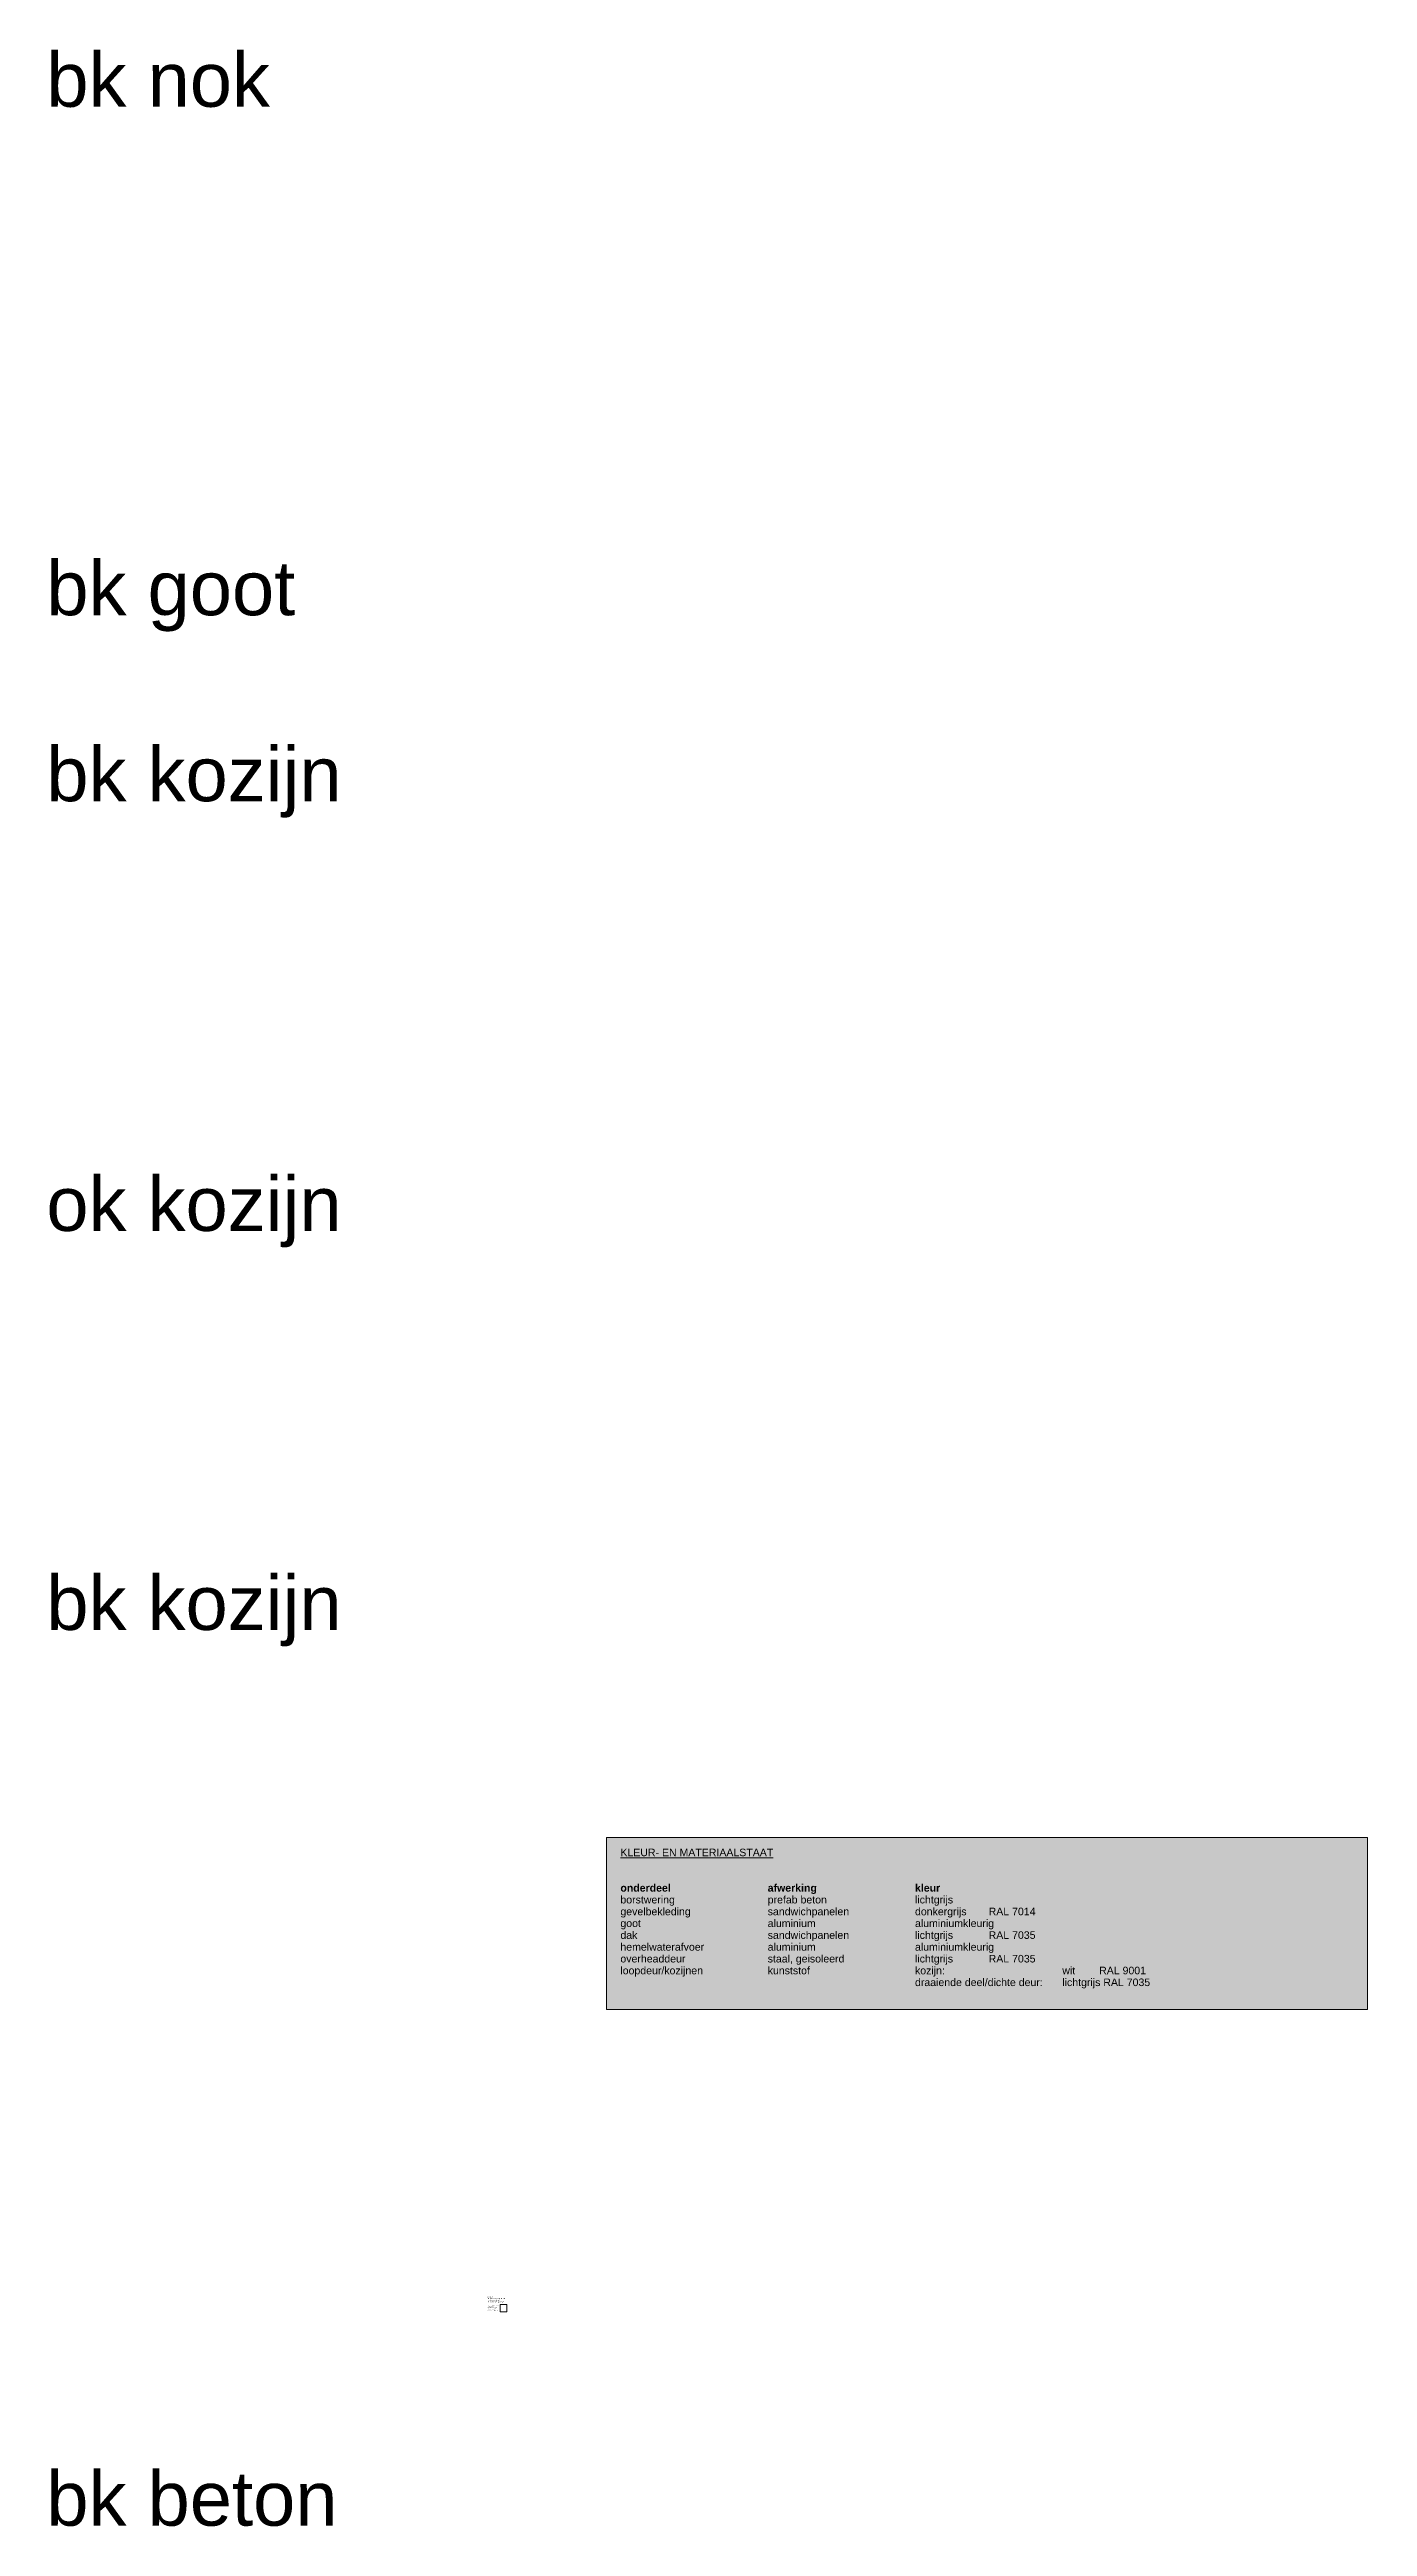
# Model space of a CAD drawing. Header units: millimetres. Extents: x 48682 to 485846, y -7071 to 11878.
# Drawn here: x 481552 to 485846, y 837 to 8907 of the extents above; entities that cross this region are included whole.
import ezdxf

# ---------------------------------------------------------------- set-up
doc = ezdxf.new("R2010")
doc.units = ezdxf.units.MM
doc.linetypes.add('Aligning Line', pattern=[3.2004, 1.6002, -1.6002])
for name, color, linetype, lineweight in [('A-DETL', 90, 'Continuous', 13), ('A-DETL-GENF', 92, 'Continuous', 13), ('G-ANNO-REFR', 1, 'Aligning Line', 9), ('G-ANNO-TEXT', 231, 'Continuous', 9)]:
    doc.layers.add(name, color=color, linetype=linetype, lineweight=lineweight)
doc.styles.add('Arial', font='arial.ttf', dxfattribs={"height": 177.035928})
doc.styles.add('Arial_3', font='arial.ttf', dxfattribs={"height": 3.442365})
doc.styles.add('Arial_4', font='arial.ttf', dxfattribs={"height": 24.588323})
doc.styles.add('Calibri_1', font='calibri.ttf', dxfattribs={"height": 1.531002})
picture_1 = doc.add_image_def('image1.png', size_in_pixel=(596, 626))

msp = doc.modelspace()

# ---------------------------------------------------------------- hatches: boundary and pattern name
at = {"layer": 'A-DETL-GENF', "lineweight": 18}
msp.add_hatch(color=255, dxfattribs=at).paths.add_polyline_path([(485846.20782, 2521.3115), (485846.20782, 3081.3115), (483366.20782, 3081.3115), (483366.20782, 2521.3115)], flags=0)

# ---------------------------------------------------------------- linework, layer by layer
at = {"layer": 'A-DETL', "lineweight": 18}
for p, q in [((485846.20782, 3081.3115), (483366.20782, 3081.3115)), ((483366.20782, 3081.3115), (483366.20782, 2521.3115)), ((485846.20782, 2521.3115), (485846.20782, 3081.3115)), ((483366.20782, 2521.3115), (485846.20782, 2521.3115))]:
    msp.add_line(p, q, dxfattribs=at)

# ---------------------------------------------------------------- texts
at = {"layer": 'G-ANNO-TEXT', "color": 7, "char_height": 177.035928, "attachment_point": 1, "line_spacing_factor": 0.938532, "style": 'Arial', "bg_fill": 3, "box_fill_scale": 0, "bg_fill_color": 256, "bg_fill_true_color": 3254780160, "bg_fill_transparency": 256}
for s, insert, width in [('bk nok', (481541.3871, 8897.31195), 868.2858155), ('bk goot', (481541.3871, 7240.68769), 967.6419039), ('bk kozijn', (481541.3871, 6634.68769), 1144.7549309), ('ok kozijn', (481541.3871, 5234.68769), 1144.7549309), ('bk kozijn', (481541.3871, 3934.68769), 1144.7549309), ('bk beton', (481541.3871, 1016.26989), 1131.7954411)]:
    msp.add_mtext(s, dxfattribs=dict(at, insert=insert, width=width))
at = {"layer": 'G-ANNO-TEXT', "color": 1, "attachment_point": 1, "line_spacing_factor": 0.938532, "style": 'Arial_4'}
for s, insert, char_height, width in [('\\LKLEUR- EN MATERIAALSTAAT', (483411.88117, 3044.9873), 24.5883234, 582.856748), ('\\fArial|b1|i0|c0|p34|;onderdeel', (483411.88117, 2929.60269), 24.5883234, 178.397743), ('\\fArial|b1|i0|c0|p34|;afwerking', (483891.88117, 2929.60269), 24.5883234, 172.4965454), ('\\fArial|b1|i0|c0|p34|;kleur', (484371.88117, 2929.60269), 24.5883234, 87.6100875), ('gevelbekleding', (483411.88117, 2852.67961), 24.5883234, 268.2775219), ('borstwering ', (483411.88117, 2891.14115), 24.5883234, 219.2521879), ('sandwichpanelen', (483891.88117, 2852.67961), 24.5883234, 310.0398434), ('prefab beton ', (483891.88117, 2891.14115), 24.5883234, 237.409719), ('donkergrijs', (484371.88117, 2852.67961), 24.5883234, 197.4631506), ('lichtgrijs', (484371.88117, 2891.14115), 24.588323, 146.6220636), ('RAL 7014', (484611.88117, 2852.67961), 24.588323, 178.397743), ('goot', (483411.88117, 2814.21807), 24.588323, 78.0773837), ('dak', (483411.88117, 2775.75654), 24.588323, 64.9131737), ('sandwichpanelen', (483891.88117, 2775.75654), 24.5883234, 310.0398434), ('aluminium', (483891.88117, 2814.21807), 24.588323, 183.391064), ('aluminiumkleurig', (484371.88117, 2814.21807), 24.5883234, 302.3228927), ('lichtgrijs', (484371.88117, 2775.75654), 24.588323, 146.6220636), ('RAL 7035', (484611.88117, 2775.75654), 24.588323, 178.397743), ('overheaddeur', (483411.88117, 2698.83346), 24.5883234, 247.8502994), ('hemelwaterafvoer', (483411.88117, 2737.295), 24.5883234, 320.0264855), ('staal, geisoleerd', (483891.88117, 2698.83346), 24.5883234, 293.6980654), ('aluminium', (483891.88117, 2737.295), 24.588323, 183.391064), ('aluminiumkleurig', (484371.88117, 2737.295), 24.5883234, 302.3228927), ('lichtgrijs', (484371.88117, 2698.83346), 24.588323, 146.6220636), ('RAL 7035', (484611.88117, 2698.83346), 24.588323, 178.397743), ('loopdeur/kozijnen', (483411.88117, 2660.37192), 24.5883234, 314.5792262), ('kunststof', (483891.88117, 2660.37192), 24.588323, 162.5099033), ('draaiende deel/dichte deur:', (484371.88117, 2621.91038), 24.5883234, 487.5297098), ('kozijn: ', (484371.88117, 2660.37192), 24.588323, 125.2869645), ('wit', (484851.88117, 2660.37192), 24.588323, 49.0253339), ('lichtgrijs RAL 7035', (484851.88117, 2621.91038), 24.5883234, 336.3682635), ('RAL 9001', (484971.88117, 2660.37192), 24.588323, 178.397743)]:
    msp.add_mtext(s, dxfattribs=dict(at, insert=insert, char_height=char_height, width=width))
at = {"layer": 'G-ANNO-TEXT', "color": 7, "insert": (482978.84207, 1558.33835), "char_height": 1.5310016, "width": 43.9326704, "attachment_point": 1, "line_spacing_factor": 1.156427, "style": 'Calibri_1'}
msp.add_mtext('AJVR Architect Jeroen Van Rijsbergen\\PDubbeleworststeeg 19\\P1016 AT Amsterdam\\Pjeroenvanrijsbergen@gmail.com\\P\\PKvK nummer: 57426821\\PBTW nummer: NL1812.29.997B01', dxfattribs=at)

# ---------------------------------------------------------------- pictures from other files: only their frames are drawn
at = {"layer": 'G-ANNO-REFR'}
image = msp.add_image(picture_1, insert=(483019.80281, 1536.22289), size_in_units=(22.55941, 23.69495), dxfattribs=at)
image.dxf.flags = 7

# ---------------------------------------------------------------- next in the draw order: texts
at = {"layer": 'G-ANNO-TEXT', "color": 7, "insert": (482978.9617, 1586.63231), "char_height": 3.4423653, "width": 69.4645815, "attachment_point": 1, "line_spacing_factor": 0.938532, "style": 'Arial_3', "bg_fill": 3, "box_fill_scale": 0, "bg_fill_color": 256, "bg_fill_true_color": 3254780160, "bg_fill_transparency": 256}
msp.add_mtext('\\fArial|b1|i0|c0|p34|;project\\fArial|b0|i0|c0|p34|;:\\Pnieuwbouw bedrijventerrein\\PSchipholweg 979a\\P2143 CG Boesingheliede\\P', dxfattribs=at)

doc.saveas('drawing.dxf')
